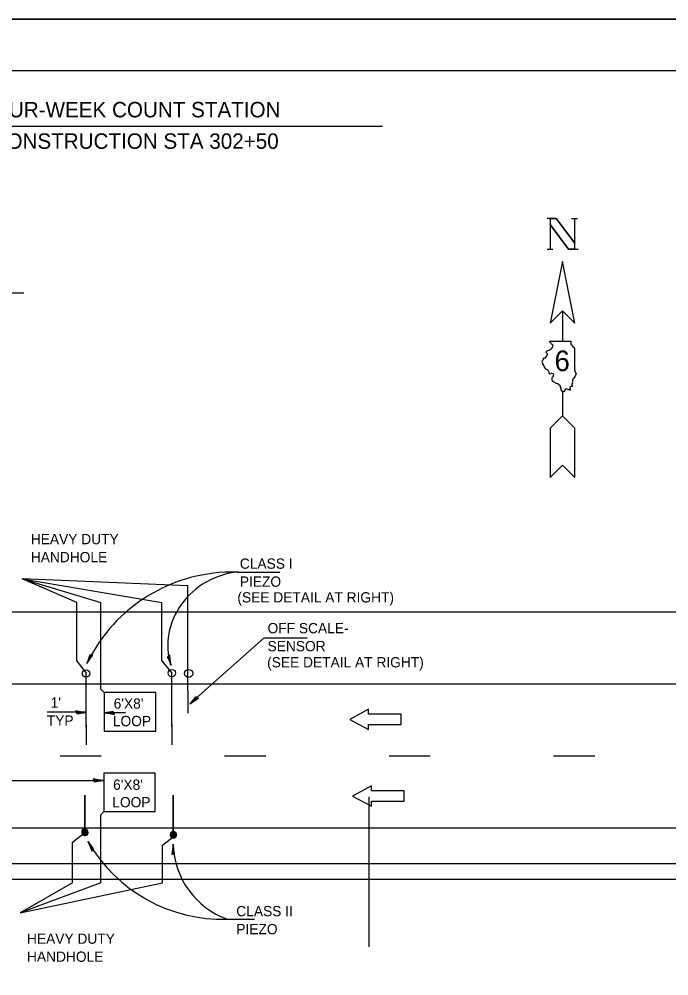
# Model space of a CAD drawing. Extents: x 17216 to 18874, y 6612 to 8544.
# Drawn here: x 17824.9 to 17951.2, y 8358.3 to 8544.4 of the extents above; entities that cross this region are included whole.
import ezdxf

# ---------------------------------------------------------------- set-up
doc = ezdxf.new("R2010")
doc.units = 0
for name, color, linetype in [('Alignment_EX_20 Centerline', 7, 'Continuous'), ('Design_EX_Roadway Dimensions', 7, 'Continuous'), ('Design_EX_Roadway Notes', 7, 'Continuous'), ('Design_PR_PMK Symbols', 7, 'Continuous'), ('Level 48', 7, 'Continuous'), ('Sheets_50 Reference Boundary', 7, 'Continuous'), ('Sheets_General Details', 7, 'Continuous'), ('Sheets_Printer Plotting Border', 7, 'Continuous'), ('Signals_EX_Detector Loop', 7, 'Continuous'), ('Signals_PR_Detector Loop', 7, 'Continuous'), ('Stage_Construction Traffic Control', 7, 'Continuous'), ('Topo_EOP', 7, 'Continuous'), ('Topo_Shoulder', 7, 'Continuous')]:
    doc.layers.add(name, color=color, linetype=linetype)

msp = doc.modelspace()

# ---------------------------------------------------------------- linework, layer by layer
at = {"layer": 'Alignment_EX_20 Centerline'}
msp.add_line((17553.85, 8380.11), (18189.55, 8380.11), dxfattribs=at)
at = {"layer": 'Design_EX_Roadway Dimensions'}
for p, q in [((17803.87, 8491.11), (17825.76, 8491.11)), ((17830.3, 8409.61), (17837.87, 8409.61)), ((17841.73, 8409.51), (17845.58, 8409.51)), ((17803.21, 8396.28), (17841.26, 8396.28)), ((17892.96, 8363.95), (17892.96, 8393.11))]:
    msp.add_line(p, q, dxfattribs=at)
for points in [[(17836.01, 8409.55), (17836.07, 8409.28), (17836.85, 8409.4), (17837.85, 8409.53), (17836.78, 8409.67), (17835.85, 8409.84), (17836.01, 8409.55), (17836.09, 8409.37), (17837.18, 8409.53), (17835.99, 8409.74), (17836.17, 8409.5), (17836.67, 8409.53), (17836.19, 8409.61)], [(17843.26, 8409.42), (17843.19, 8409.69), (17842.42, 8409.57), (17841.42, 8409.44), (17842.49, 8409.3), (17843.42, 8409.13), (17843.26, 8409.42), (17843.17, 8409.6), (17842.09, 8409.44), (17843.28, 8409.23), (17843.1, 8409.47), (17842.6, 8409.44), (17843.08, 8409.36)], [(17839.43, 8396.31), (17839.49, 8396.04), (17840.26, 8396.16), (17841.26, 8396.28), (17840.2, 8396.43), (17839.26, 8396.59), (17839.43, 8396.31), (17839.51, 8396.13), (17840.59, 8396.29), (17839.41, 8396.49), (17839.58, 8396.26), (17840.08, 8396.29), (17839.6, 8396.36)]]:
    msp.add_lwpolyline(points, dxfattribs=at)
at = {"layer": 'Design_EX_Roadway Notes'}
for p, q in [((17867.26, 8436.8), (17875.59, 8436.8)), ((17872.55, 8424.05), (17858.06, 8411.21)), ((17872.55, 8424.05), (17880.87, 8424.05)), ((17865.37, 8369.32), (17870.62, 8369.32))]:
    msp.add_line(p, q, dxfattribs=at)
for points in [[(17838.86, 8420.66), (17838.59, 8420.72), (17838.36, 8419.97), (17838.04, 8419.01), (17838.64, 8419.91), (17839.19, 8420.68), (17838.86, 8420.66), (17838.66, 8420.66), (17838.33, 8419.61), (17839.03, 8420.59), (17838.75, 8420.54), (17838.56, 8420.07), (17838.83, 8420.48)], [(17853.94, 8420.49), (17853.69, 8420.36), (17854.02, 8419.64), (17854.43, 8418.72), (17854.27, 8419.79), (17854.17, 8420.73), (17853.94, 8420.49), (17853.79, 8420.36), (17854.24, 8419.37), (17854.11, 8420.56), (17853.94, 8420.33), (17854.1, 8419.86), (17854.04, 8420.34)], [(17859.45, 8412.41), (17859.22, 8412.57), (17858.72, 8411.97), (17858.06, 8411.21), (17858.96, 8411.81), (17859.76, 8412.3), (17859.45, 8412.41), (17859.27, 8412.49), (17858.56, 8411.65), (17859.59, 8412.28), (17859.3, 8412.34), (17858.95, 8411.99), (17859.36, 8412.25)], [(17839.15, 8382.83), (17839.36, 8383.02), (17838.87, 8383.63), (17838.26, 8384.44), (17838.67, 8383.44), (17838.99, 8382.55), (17839.15, 8382.83), (17839.27, 8382.99), (17838.6, 8383.85), (17839, 8382.72), (17839.12, 8382.99), (17838.85, 8383.41), (17839.02, 8382.95)], [(17854.84, 8382.04), (17855.12, 8382.11), (17854.98, 8382.89), (17854.82, 8383.88), (17854.7, 8382.81), (17854.56, 8381.87), (17854.84, 8382.04), (17855.02, 8382.13), (17854.83, 8383.21), (17854.66, 8382.02), (17854.89, 8382.2), (17854.84, 8382.7), (17854.78, 8382.22)]]:
    msp.add_lwpolyline(points, dxfattribs=at)
for centre, radius, start, end in [((17866.31, 8405.47), 31.34, 88.2632, 154.4033), ((17864.37, 8399.38), 30.08, 209.7923, 271.9043), ((17870.79, 8384.35), 15.98, 181.6825, 250.1777)]:
    msp.add_arc(centre, radius, start, end, dxfattribs=at)
msp.add_ellipse((17868.56, 8422.9), major_axis=(-14.28, -4.14), ratio=0.938993, start_param=4.523229, end_param=6.283185, dxfattribs=at)
at = {"layer": 'Design_PR_PMK Symbols'}
msp.add_line((17553.85, 8429.11), (18189.55, 8429.11), dxfattribs=at)
for points in [[(17832.84, 8401.11), (17832.92, 8401.11)], [(17832.92, 8401.11), (17840.84, 8401.11)], [(17864.84, 8401.11), (17864.92, 8401.11)], [(17864.92, 8401.11), (17872.84, 8401.11)], [(17896.84, 8401.11), (17896.92, 8401.11)], [(17896.92, 8401.11), (17904.84, 8401.11)], [(17928.84, 8401.11), (17928.92, 8401.11)], [(17928.92, 8401.11), (17936.84, 8401.11)]]:
    msp.add_lwpolyline(points, dxfattribs=at)
at = {"layer": 'Level 48'}
msp.add_lwpolyline([(17513.85, 8544.37), (18193.85, 8544.37), (18193.85, 8104.37), (17513.85, 8104.37)], close=True, dxfattribs=at)
at = {"layer": 'Sheets_50 Reference Boundary'}
msp.add_lwpolyline([(17553.85, 8534.37), (18183.85, 8534.37), (18183.85, 8134.37), (17553.85, 8134.37)], close=True, dxfattribs=at)
at = {"layer": 'Sheets_General Details'}
for p, q in [((18193.85, 8544.37), (17513.85, 8544.37)), ((17776.33, 8523.57), (17895.52, 8523.57)), ((17928.15, 8505.61), (17927.56, 8505.61)), ((17928.15, 8505.61), (17928.15, 8499.61)), ((17928.15, 8505.61), (17929.35, 8505.61)), ((17931.75, 8499.61), (17928.15, 8504.41)), ((17929.35, 8505.61), (17932.95, 8500.81)), ((17932.28, 8505.61), (17933.46, 8505.61)), ((17932.95, 8499.61), (17932.95, 8505.61)), ((17927.56, 8499.61), (17928.68, 8499.61)), ((17932.95, 8499.61), (17931.75, 8499.61)), ((17932.95, 8499.61), (17933.59, 8499.61)), ((17930.55, 8487.61), (17930.55, 8481.71)), ((17930.55, 8471.94), (17930.55, 8467.22)), ((17930.55, 8467.22), (17928.15, 8464.82)), ((17932.95, 8464.82), (17930.55, 8467.22)), ((17928.15, 8464.82), (17928.15, 8455.22)), ((17932.95, 8455.22), (17932.95, 8464.82)), ((17928.15, 8455.22), (17930.55, 8457.62)), ((17930.55, 8457.62), (17932.95, 8455.22))]:
    msp.add_line(p, q, dxfattribs=at)
for points in [[(17553.85, 8534.37), (18183.85, 8534.37), (18183.85, 8114.37), (17553.85, 8114.37)], [(17932.95, 8499.61), (17932.95, 8500.81), (17929.35, 8505.61), (17928.15, 8505.61), (17928.15, 8504.41), (17931.75, 8499.61)], [(17932.95, 8485.21), (17930.55, 8497.21), (17928.15, 8485.21), (17930.55, 8487.61)], [(17932.95, 8455.22), (17932.95, 8464.82), (17930.55, 8467.22), (17928.15, 8464.82), (17928.15, 8455.22), (17930.55, 8457.62)]]:
    msp.add_lwpolyline(points, close=True, dxfattribs=at)
for points in [[(17928.04, 8481.71), (17932.15, 8481.71), (17932.19, 8481.33), (17932.21, 8481.12), (17932.37, 8481.04), (17932.52, 8480.76), (17932.66, 8480.58), (17932.91, 8480.45), (17932.91, 8476.3), (17932.91, 8476.22), (17932.95, 8476.14), (17932.91, 8475.97), (17933.04, 8475.84), (17933.12, 8475.59), (17933.21, 8475.41), (17933.18, 8475.26), (17933.01, 8474.9), (17932.72, 8474.48), (17932.66, 8474.4), (17932.52, 8474.3), (17932.6, 8474.19), (17932.52, 8474.09), (17932.51, 8473.82), (17932.43, 8473.71), (17932.51, 8473.56), (17932.36, 8473.37), (17932.36, 8473.21), (17932.42, 8473.16), (17932.51, 8473.09), (17932.39, 8472.94), (17932.25, 8472.94), (17932.09, 8472.85), (17931.98, 8472.77), (17932.01, 8472.63), (17932.07, 8472.47), (17932.04, 8472.23), (17931.95, 8472.18), (17931.9, 8472.27), (17931.76, 8472.28), (17931.66, 8472.35), (17931.36, 8472.46), (17931.13, 8472.38), (17931.02, 8472.22), (17930.94, 8472.05), (17930.79, 8471.91), (17930.54, 8471.95), (17930.31, 8472.29), (17930.27, 8472.53), (17930.31, 8472.62), (17930.12, 8472.94), (17930.18, 8472.99), (17930.1, 8473.14), (17930.02, 8473.14), (17929.85, 8473.24), (17929.84, 8473.31), (17929.69, 8473.44), (17929.54, 8473.42), (17929.36, 8473.51), (17929.17, 8473.62), (17928.88, 8473.77), (17928.6, 8473.96), (17928.52, 8474.22), (17928.58, 8474.63), (17928.64, 8474.78), (17928.72, 8474.89), (17928.84, 8474.96), (17928.76, 8475.06), (17928.84, 8475.2), (17928.88, 8475.27), (17928.73, 8475.38), (17928.48, 8475.47), (17928.34, 8475.46), (17928.3, 8475.37), (17928.17, 8475.3), (17928.03, 8475.38), (17927.96, 8475.57), (17927.97, 8475.67), (17927.87, 8475.91), (17927.64, 8476.15), (17927.45, 8476.24), (17927.25, 8476.4), (17927.02, 8476.82), (17926.88, 8477.11), (17926.76, 8477.3), (17926.75, 8477.48), (17926.61, 8477.73), (17926.66, 8478), (17926.82, 8478.1), (17926.84, 8478.26), (17926.84, 8478.42), (17927.05, 8478.5), (17927.27, 8478.49), (17927.37, 8478.7), (17927.52, 8478.92), (17927.61, 8479.04), (17927.64, 8479.3), (17927.48, 8479.42), (17927.37, 8479.53), (17927.44, 8479.77), (17927.55, 8479.88), (17927.76, 8479.9)], [(17927.76, 8479.9), (17928.03, 8480), (17928.15, 8480.09), (17928.33, 8480.17), (17928.45, 8480.36), (17928.55, 8480.46), (17928.7, 8480.63), (17928.73, 8480.78), (17928.7, 8480.93), (17928.63, 8481.06), (17928.43, 8481.17), (17928.33, 8481.3), (17928.27, 8481.4), (17928.15, 8481.5), (17928.15, 8481.5), (17928.03, 8481.71)]]:
    msp.add_lwpolyline(points, dxfattribs=at)
at = {"layer": 'Sheets_Printer Plotting Border'}
msp.add_lwpolyline([(17513.85, 8104.37), (18193.85, 8104.37), (18193.85, 8544.37), (17513.85, 8544.37)], close=True, dxfattribs=at)
at = {"layer": 'Signals_EX_Detector Loop'}
for points in [[(17841.44, 8405.89), (17851.44, 8405.89), (17851.44, 8413.39), (17841.44, 8413.39)], [(17841.36, 8390.24), (17851.36, 8390.24), (17851.36, 8397.74), (17841.36, 8397.74)]]:
    msp.add_lwpolyline(points, close=True, dxfattribs=at)
at = {"layer": 'Signals_PR_Detector Loop'}
for p, q in [((17836.07, 8430.9), (17825.45, 8435.49)), ((17825.45, 8435.49), (17840.77, 8430.9)), ((17825.45, 8435.49), (17852.63, 8430.9)), ((17857.71, 8434.16), (17825.45, 8435.49)), ((17857.71, 8417.06), (17857.71, 8434.16)), ((17836.07, 8419.49), (17836.07, 8430.9)), ((17840.77, 8414.07), (17840.77, 8430.9)), ((17852.63, 8419.56), (17852.63, 8430.9)), ((17836.07, 8419.49), (17837.99, 8417.12)), ((17852.63, 8419.56), (17854.56, 8417.18)), ((17837.88, 8406.69), (17837.88, 8417.11)), ((17854.55, 8406.76), (17854.55, 8417.18)), ((17857.71, 8413.7), (17857.71, 8417.06)), ((17840.77, 8414.07), (17841.44, 8413.39)), ((17857.71, 8413.7), (17857.71, 8409.39)), ((17837.88, 8407.11), (17837.88, 8403.24)), ((17854.56, 8407.18), (17854.56, 8403.24)), ((17840.77, 8389.62), (17841.36, 8390.24)), ((17840.77, 8376.35), (17840.77, 8389.62)), ((17851.36, 8390.24), (17851.36, 8390.24)), ((17835.28, 8384.28), (17837.65, 8386.2)), ((17852.78, 8383.68), (17855.15, 8385.6)), ((17835.28, 8376.35), (17835.28, 8384.28)), ((17852.78, 8376.35), (17852.78, 8383.68)), ((17835.28, 8376.35), (17825.06, 8370.53)), ((17840.77, 8376.35), (17825.06, 8370.53)), ((17825.06, 8370.53), (17852.78, 8376.35))]:
    msp.add_line(p, q, dxfattribs=at)
for points in [[(17837.65, 8393.43), (17837.65, 8386.2), (17837.04, 8386.18), (17837.11, 8385.86), (17837.28, 8385.69), (17837.54, 8385.58), (17837.79, 8385.57), (17837.98, 8385.64), (17838.15, 8385.79), (17838.27, 8386.01), (17838.3, 8386.2), (17838.26, 8386.41), (17838.13, 8386.61), (17837.92, 8386.78), (17837.68, 8386.84), (17837.41, 8386.79), (17837.22, 8386.66), (17837.08, 8386.48), (17837.05, 8386.17), (17837.11, 8385.92), (17837.29, 8385.72), (17837.55, 8385.61), (17837.78, 8385.61), (17838.01, 8385.7), (17838.17, 8385.86), (17838.26, 8386.15), (17838.19, 8386.47), (17838.02, 8386.69), (17837.74, 8386.8), (17837.4, 8386.75), (17837.18, 8386.59), (17837.08, 8386.35), (17837.09, 8386.1), (17837.15, 8385.93), (17837.33, 8385.74), (17837.58, 8385.64), (17837.85, 8385.67), (17838, 8385.73), (17838.17, 8385.97), (17838.22, 8386.17), (17838.16, 8386.4), (17838.01, 8386.64), (17837.72, 8386.76), (17837.42, 8386.73), (17837.21, 8386.56), (17837.11, 8386.31), (17837.13, 8386.08), (17837.22, 8385.91), (17837.44, 8385.74), (17837.59, 8385.68), (17837.92, 8385.73), (17838.14, 8385.98), (17838.15, 8386.31), (17838, 8386.59), (17837.72, 8386.72), (17837.42, 8386.69), (17837.24, 8386.53), (17837.15, 8386.29), (17837.17, 8386.09), (17837.26, 8385.92), (17837.49, 8385.77), (17837.63, 8385.73), (17837.85, 8385.75), (17838, 8385.88), (17838.11, 8386.05), (17838.11, 8386.32), (17837.94, 8386.59), (17837.7, 8386.68), (17837.42, 8386.64), (17837.25, 8386.45), (17837.2, 8386.2), (17837.28, 8385.97), (17837.43, 8385.85), (17837.67, 8385.77), (17837.87, 8385.82), (17838.07, 8386.07), (17838.03, 8386.38), (17837.85, 8386.59), (17837.64, 8386.66), (17837.45, 8386.61), (17837.29, 8386.44), (17837.25, 8386.19), (17837.34, 8385.98), (17837.46, 8385.87), (17837.68, 8385.82), (17837.85, 8385.86), (17838.02, 8386.07), (17837.98, 8386.36), (17837.83, 8386.57), (17837.64, 8386.62), (17837.49, 8386.55), (17837.34, 8386.41), (17837.31, 8386.19), (17837.4, 8385.99), (17837.61, 8385.87), (17837.82, 8385.9), (17837.96, 8386.07), (17837.94, 8386.34), (17837.8, 8386.54), (17837.64, 8386.57)], [(17837.65, 8386.2), (17837.65, 8393.43)], [(17854.85, 8393.43), (17854.85, 8385.73), (17854.24, 8385.71), (17854.31, 8385.39), (17854.48, 8385.22), (17854.74, 8385.11), (17854.99, 8385.1), (17855.17, 8385.17), (17855.35, 8385.32), (17855.46, 8385.54), (17855.5, 8385.73), (17855.46, 8385.94), (17855.33, 8386.14), (17855.12, 8386.32), (17854.88, 8386.37), (17854.61, 8386.32), (17854.42, 8386.2), (17854.28, 8386.01), (17854.24, 8385.71), (17854.31, 8385.45), (17854.49, 8385.25), (17854.74, 8385.14), (17854.98, 8385.14), (17855.21, 8385.23), (17855.36, 8385.39), (17855.46, 8385.68), (17855.39, 8386), (17855.22, 8386.22), (17854.93, 8386.33), (17854.6, 8386.28), (17854.38, 8386.13), (17854.28, 8385.89), (17854.29, 8385.63), (17854.34, 8385.46), (17854.53, 8385.27), (17854.78, 8385.17), (17855.05, 8385.2), (17855.19, 8385.26), (17855.37, 8385.5), (17855.41, 8385.7), (17855.36, 8385.93), (17855.21, 8386.17), (17854.91, 8386.29), (17854.61, 8386.26), (17854.4, 8386.09), (17854.31, 8385.84), (17854.33, 8385.61), (17854.42, 8385.44), (17854.64, 8385.27), (17854.79, 8385.21), (17855.11, 8385.26), (17855.34, 8385.51), (17855.35, 8385.84), (17855.2, 8386.13), (17854.92, 8386.25), (17854.62, 8386.23), (17854.44, 8386.06), (17854.35, 8385.83), (17854.37, 8385.63), (17854.46, 8385.45), (17854.69, 8385.3), (17854.82, 8385.26), (17855.05, 8385.28), (17855.19, 8385.41), (17855.31, 8385.59), (17855.3, 8385.85), (17855.14, 8386.12), (17854.89, 8386.22), (17854.61, 8386.17), (17854.44, 8385.98), (17854.39, 8385.73), (17854.48, 8385.5), (17854.63, 8385.38), (17854.86, 8385.3), (17855.06, 8385.35), (17855.27, 8385.6), (17855.23, 8385.91), (17855.04, 8386.13), (17854.83, 8386.19), (17854.65, 8386.14), (17854.49, 8385.97), (17854.44, 8385.72), (17854.54, 8385.51), (17854.65, 8385.4), (17854.88, 8385.35), (17855.04, 8385.4), (17855.22, 8385.6), (17855.18, 8385.9), (17855.03, 8386.1), (17854.84, 8386.16), (17854.68, 8386.09), (17854.53, 8385.94), (17854.51, 8385.72), (17854.6, 8385.52), (17854.81, 8385.4), (17855.01, 8385.43), (17855.15, 8385.6), (17855.14, 8385.87), (17854.99, 8386.07), (17854.83, 8386.1)], [(17854.85, 8385.73), (17854.85, 8393.43)], [(17837.64, 8386.57), (17837.38, 8386.4), (17837.37, 8386.19), (17837.45, 8386.02), (17837.65, 8385.93), (17837.81, 8385.95), (17837.91, 8386.09), (17837.89, 8386.33), (17837.78, 8386.51), (17837.63, 8386.51), (17837.44, 8386.39), (17837.44, 8386.17), (17837.48, 8386.04), (17837.68, 8385.97), (17837.84, 8386.08), (17837.85, 8386.32), (17837.77, 8386.47), (17837.59, 8386.46), (17837.46, 8386.33), (17837.51, 8386.07), (17837.67, 8386.02), (17837.82, 8386.15), (17837.79, 8386.32), (17837.71, 8386.44), (17837.59, 8386.43), (17837.5, 8386.28), (17837.55, 8386.11), (17837.68, 8386.09), (17837.77, 8386.2), (17837.68, 8386.41), (17837.57, 8386.35), (17837.55, 8386.17), (17837.63, 8386.13), (17837.71, 8386.19), (17837.67, 8386.37), (17837.58, 8386.31), (17837.6, 8386.18), (17837.67, 8386.19), (17837.66, 8386.3), (17837.62, 8386.28), (17837.64, 8386.19)], [(17854.83, 8386.1), (17854.58, 8385.93), (17854.56, 8385.72), (17854.64, 8385.55), (17854.85, 8385.46), (17855.01, 8385.48), (17855.1, 8385.62), (17855.09, 8385.86), (17854.98, 8386.04), (17854.83, 8386.04), (17854.63, 8385.92), (17854.63, 8385.71), (17854.68, 8385.57), (17854.88, 8385.5), (17855.03, 8385.61), (17855.05, 8385.85), (17854.97, 8386), (17854.79, 8386), (17854.65, 8385.86), (17854.71, 8385.6), (17854.87, 8385.55), (17855.02, 8385.68), (17854.99, 8385.85), (17854.91, 8385.97), (17854.79, 8385.96), (17854.69, 8385.82), (17854.75, 8385.64), (17854.87, 8385.62), (17854.97, 8385.73), (17854.88, 8385.94), (17854.77, 8385.88), (17854.75, 8385.71), (17854.82, 8385.66), (17854.91, 8385.72), (17854.86, 8385.9), (17854.78, 8385.84), (17854.8, 8385.71), (17854.87, 8385.73), (17854.85, 8385.83), (17854.82, 8385.82), (17854.83, 8385.73)]]:
    msp.add_lwpolyline(points, dxfattribs=at)
for centre, radius in [((17837.88, 8417.11), 0.715), ((17854.56, 8417.18), 0.715), ((17857.84, 8417.11), 0.794)]:
    msp.add_circle(centre, radius, dxfattribs=at)
at = {"layer": 'Stage_Construction Traffic Control'}
for points in [[(17899.18, 8407.18), (17899.18, 8409.17), (17892.84, 8409.17), (17892.84, 8410.17), (17889.18, 8408.17), (17892.84, 8406.18), (17892.84, 8407.18)], [(17899.73, 8392.26), (17899.73, 8394.26), (17893.4, 8394.26), (17893.4, 8395.26), (17889.73, 8393.26), (17893.4, 8391.26), (17893.4, 8392.26)]]:
    msp.add_lwpolyline(points, close=True, dxfattribs=at)
at = {"layer": 'Topo_EOP'}
for p, q in [((17635.93, 8415.11), (17978.29, 8415.11)), ((17635.93, 8387.11), (17978.29, 8387.11))]:
    msp.add_line(p, q, dxfattribs=at)
at = {"layer": 'Topo_Shoulder'}
for p, q in [((17635.93, 8429.11), (17978.29, 8429.11)), ((17635.93, 8377.11), (17978.29, 8377.11))]:
    msp.add_line(p, q, dxfattribs=at)

# ---------------------------------------------------------------- texts
at = {"layer": 'Design_EX_Roadway Dimensions'}
for s, p in [(" 1' ", (17830.26, 8410.45)), ('TYP', (17830.26, 8406.95))]:
    msp.add_text(s, height=2, dxfattribs=at).set_placement(p)
at = {"layer": 'Design_EX_Roadway Notes'}
for s, p in [('HEAVY DUTY', (17827.14, 8442.23)), ('HANDHOLE', (17827.14, 8438.73)), ('CLASS I', (17867.8, 8437.47)), ('PIEZO', (17867.8, 8433.97)), ('(SEE DETAIL AT RIGHT)', (17867.32, 8430.91)), ('OFF SCALE-', (17873.19, 8424.92)), ('SENSOR', (17873.19, 8421.42)), ('(SEE DETAIL AT RIGHT)', (17873.11, 8418.28)), ("6'X8'", (17843.26, 8410.26)), ('LOOP', (17843.1, 8406.85)), ("6'X8'", (17843.15, 8394.47)), ('LOOP', (17842.99, 8391.07)), ('CLASS II', (17867.11, 8369.88)), ('PIEZO', (17867.11, 8366.38)), ('HEAVY DUTY', (17826.4, 8364.52)), ('HANDHOLE', (17826.4, 8361.02))]:
    msp.add_text(s, height=2, dxfattribs=at).set_placement(p)
at = {"layer": 'Sheets_General Details'}
for s, height, p in [('EQUIPMENT TEST / FOUR-WEEK COUNT STATION', 3, (17778.75, 8525.27)), ('FAI 55 - SANGAMON CO   CONSTRUCTION STA 302+50', 3, (17770.25, 8519.15)), ('6', 4, (17929.01, 8475.91))]:
    msp.add_text(s, height=height, dxfattribs=at).set_placement(p)

doc.saveas('drawing.dxf')
